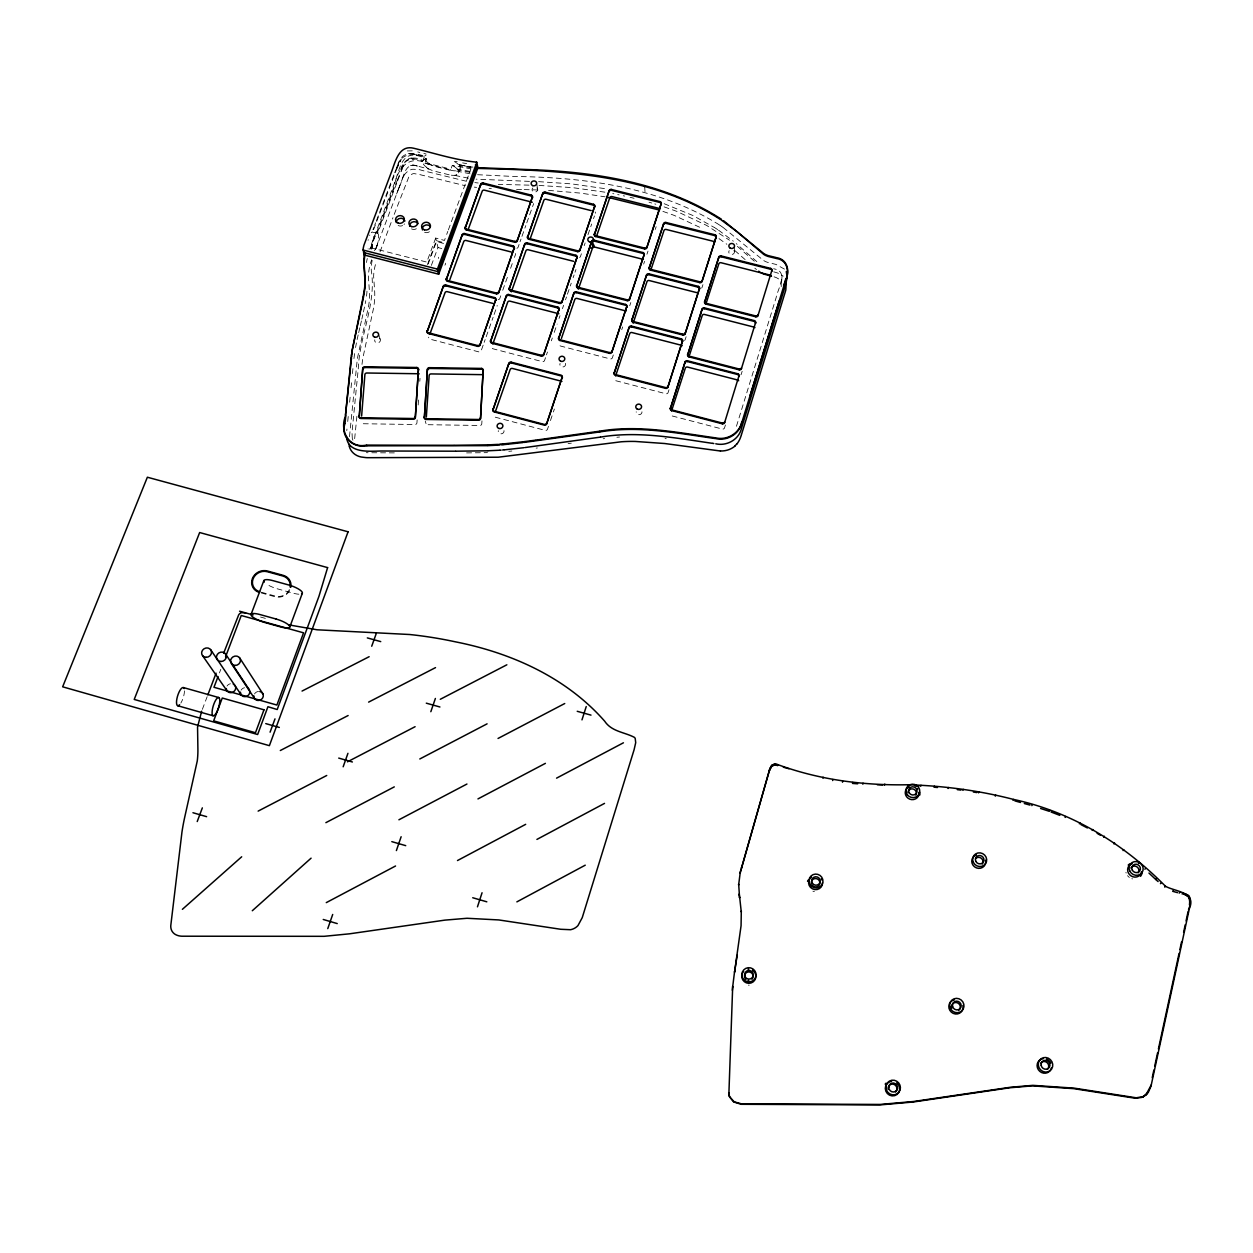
<?xml version="1.0" encoding="UTF-8"?>
<svg xmlns="http://www.w3.org/2000/svg" width="1253" height="1253" viewBox="0 0 1253 1253"><rect width="100%" height="100%" fill="white"/><g stroke="black" fill="none" stroke-linecap="round" stroke-linejoin="round"><path stroke-width="0.75" stroke-dasharray="5 3.75" d="M736.451 426.271L776.171 297.509C777.424 289.553 789.108 271.603 774.323 268.909A31.309 27.989 1.4 0 0 773.649 268.706M734.383 251.743L734.477 247.233M371.781 249.049L372.501 245.353A8.849 2.459 -77 0 1 377.482 233.277A8.849 2.459 -77 0 1 376.855 246.074M481.966 420.867L481.779 423.859A1.817 1.645 -11.5 0 1 479.883 425.472L427.618 424.704A1.817 1.645 -13.6 0 1 425.926 423.028M781.715 280.97L782.013 276.271M417.139 419.896L416.936 422.887A1.817 1.645 -14.1 0 1 415.009 424.516L362.822 423.733A1.817 1.629 -16 0 1 361.146 422.057M418.173 404.985L418.58 399.049M419.802 381.288L420.006 378.343M347.723 421.494L348.318 415.51M350.12 397.232L349.305 405.518M352.438 373.551L353.142 366.456M356.901 416.262L354.568 439.568A35.82 32.421 -15.4 0 0 354.536 440.132M351.044 387.757L351.607 382.071M353.957 358.546L354.709 352.61M346.768 430.656L346.956 429.059M349.493 436.733L357.074 361.256A172.789 156.061 -8.7 0 1 357.763 356.729L368.633 305.983A86.504 75.979 -16.1 0 0 369.478 298.042A84.64 74.366 -16 0 0 369.525 295.113A76.496 67.255 -15.8 0 0 369.431 291.698L368.413 276.976A57.607 50.919 -11.2 0 1 368.852 270.993L369.024 269.802A68.57 60.661 -10.9 0 1 371.327 260.718L371.655 259.794M361.992 364.404L362.415 361.146A167.135 150.955 -8.7 0 1 362.9 357.888L373.519 308.316A112.05 98.251 -16.6 0 0 374.099 304.683L374.349 302.599A85.721 75.337 -15.9 0 0 374.663 291.229L373.645 276.49A52.109 46.063 -11.3 0 1 373.927 272.167L374.067 271.087A61.084 54.02 -11 0 1 376.072 262.582L376.417 261.548M366.518 296.147L366.69 294.627A83.669 73.41 -15.9 0 0 367.051 289.819M355.554 347.504L356.432 342.899M365.782 300.689L365.218 303.602M781.214 286.624L781.183 281.862A6.657 5.936 1.7 0 0 779.084 279.184L776.343 277.633A24.152 21.583 1.4 0 0 773.884 276.788M364.498 307.032L363.354 312.373M357.121 339.579L358.139 334.974M362.853 314.675L361.851 319.123M361.428 320.94L360.175 326.328M358.687 332.64L359.987 327.111M371.28 249.018L372.094 246.496M725.424 425.018L724.516 427.899A1.817 1.66 0 0 1 722.276 429.043L671.843 415.871A1.801 1.645 -2.4 0 1 670.621 413.835M742.152 371.327L741.259 374.177A1.801 1.629 0.6 0 1 740.852 374.835M669.008 389.761L668.084 392.612A1.801 1.645 -2.7 0 1 665.844 393.74L615.881 380.74A1.801 1.629 -4.9 0 1 614.69 378.735M686.127 336.728L685.219 339.532A1.786 1.613 -1.9 0 1 684.514 340.409M702.949 284.635L702.056 287.391A1.77 1.582 -1.2 0 1 701.633 288.049M613.312 354.959L612.372 357.778A1.786 1.613 -5 0 1 610.133 358.891L560.639 346.063A1.786 1.613 -7 0 1 559.464 344.074M621.739 329.711L622.678 326.908M630.807 302.568L629.883 305.34A1.77 1.582 -4.1 0 1 629.679 305.748M643.666 264.07L644.59 261.344M648.005 251.101L647.096 253.826A1.754 1.566 -3.2 0 1 646.893 254.218M655.256 229.424L656.149 226.73M397.201 166.038L396.246 168.732M397.201 167.62L397.718 166.101M397.154 167.777L372.658 232.056L377.639 233.324L397.577 180.918M548.469 426.333L547.498 429.215A1.817 1.66 -8.6 0 1 545.227 430.359L495.327 417.202A1.801 1.645 -10.6 0 1 494.168 415.166M550.443 420.569L552.401 414.821M553.387 411.955L554.359 409.073M545.509 357.669L544.538 360.504A1.786 1.613 -7.9 0 1 542.298 361.616L492.977 348.788A1.786 1.598 -9.8 0 1 491.834 346.799M546.48 354.865L547.451 352.046M551.336 340.816L552.307 338.012M554.233 332.421L557.131 324.057M559.042 318.481L560.013 315.709M563.615 305.278L562.66 308.05A1.77 1.582 -6.7 0 1 562.346 308.583M565.526 299.749L566.481 296.977M567.421 294.22L569.332 288.707M570.287 285.966L571.227 283.209M573.122 277.712L574.078 274.971M575.017 272.246L575.957 269.505M581.392 253.795L580.452 256.52A1.754 1.566 -5.7 0 1 579.591 257.46M584.211 245.651L585.135 242.925M587.939 234.812L589.818 229.409M590.743 226.715L591.667 224.021M593.53 218.633L594.455 215.955M401.446 170.815C402.244 159.006 413.584 156.421 422.59 161.386A11.277 5.137 22.5 0 1 422.934 160.588C411.407 154.15 401.43 160.368 400.02 172.992M397.796 165.882C400.459 153.179 414.508 152.662 424.25 157.001A11.261 5.153 22.1 0 1 424.579 156.218C416.153 153.289 403.999 150.626 399.362 160.885M483.157 345.17L481.152 350.793A1.786 1.613 -10.3 0 1 478.912 351.905L429.873 339.124A1.786 1.598 -12 0 1 428.745 337.151M484.159 342.367L485.162 339.579M486.164 336.775L493.118 317.26M494.105 314.487L496.078 308.943M500.777 295.786L499.79 298.543A1.77 1.582 -9 0 1 498.052 299.686M502.735 290.273L508.608 273.796M510.566 268.33L513.479 260.138M514.45 257.413L515.422 254.704A1.754 1.551 -8 0 0 515.312 253.513M519.071 244.492L518.1 247.201A1.754 1.551 -7.8 0 1 516.894 248.266M520.026 241.782L520.997 239.072M521.953 236.378L525.806 225.587M526.761 222.893L528.688 217.521M529.643 214.827L533.465 204.114A1.739 1.535 -7 0 0 533.543 203.55M397.436 179.774L401.915 169.547M431.361 265.417L437.986 247.53L435.699 238.054L444.455 240.435L446.131 235.909M446.694 234.405L447.807 231.398M448.355 229.894L470.924 168.857M435.699 238.054L426.772 262.081L370.168 247.577L395.556 180.166C401.602 161.12 404.437 148.48 426.584 158.943L424.908 163.423L450.61 169.875L452.286 165.38L470.689 168.826M427.43 264.634L436.326 240.654L445.066 243.035M428.197 263.991L436.53 241.516L444.721 243.755M458.504 172.898L460.07 168.716M401.383 170.988L404.077 163.814L402.761 167.041M397.796 164.315L399.08 161.402M370.308 248.971L394.209 186.133C397.655 168.137 408.76 153.915 427.899 163.908M396.59 194.011L398.078 190.049M399.3 186.932C403.278 179.712 404.28 161.339 416.889 165.882M397.389 179.899L377.059 233.324M397.624 180.792L400.255 173.901M399.159 187.308L375.101 250.584L375.853 248.689M202.359 709.355L207.152 696.699M380.051 251.79L392.956 217.693M394.194 214.42L408.776 177.033A10.604 9.225 -10.4 0 1 410.389 175.185L412.19 174.042A5.31 4.62 -10.4 0 1 414.007 173.587L420.272 174.7A65.187 56.197 -9 0 0 422.183 175.201L465.38 185.742M422.59 161.386L424.25 157.001M372.955 229.738L373.848 227.404M374.725 225.086L375.618 222.783M376.495 220.465L394.288 173.76M376.088 248.078L377.67 243.928M219.432 672.924L220.794 669.337M396.105 169.108L394.664 172.789M398.266 189.548L402.197 179.367M402.15 179.101L404.484 174.731M456.28 174.934L455.857 175.075A11.277 5.325 22.2 0 1 449.326 174.809M410.467 165.474L414.743 165.333L429.638 169.312A11.277 5.247 22.4 0 0 434.462 171.16L449.2 174.809M407.272 150.94L413.49 150.83M411.955 157.909L408.744 158.52M568.126 443.609L571.321 443.155M536.19 448.12L537.396 447.963M603.194 438.754L604.619 438.566M508.828 451.331L511.851 451.017M616.883 437.266L619.53 437.015M408.243 153.696L412.315 153.649M466.602 452.897L487.48 452.646M394.319 452.881L367.881 452.725A44.043 39.642 -15.5 0 1 366.283 452.662M529.486 181.372L476.077 179.163M529.032 185.146L498.271 184.363M521.561 189.532L515.014 189.391M524.193 189.579L541.249 190.064M539.025 185.428L572.668 187.652L605.951 192.32M538.618 181.654L571.509 183.878L605.982 188.796M489.077 188.514L491.364 188.623M548.579 190.393L580.765 193.134L605.121 196.831M477.565 174.715L514.106 176.485C583.741 177.237 656.76 186.666 717.249 223.582M478.207 183.001L474.856 182.593M476.579 187.402L474.307 187.12M665.045 438.566L666.236 438.707M472.992 167.135L462.717 165.537M471.269 167.808L459.6 165.741M469.938 171.395L457.22 169.108M469.906 172.272L457.956 170.142A11.261 5.216 20.3 0 1 456.264 174.934M470.032 173.791L456.029 170.956A11.261 5.263 21.1 0 0 458.614 170.142M468.403 178.192L454.494 175.357M466.649 163.61L462.608 162.89M612.733 193.557L613.907 193.792M466.492 181.293L423.624 170.815A56.965 49.118 -9.1 0 1 421.916 170.361L420.1 169.844A29.508 25.718 -10.7 0 0 418.956 169.547L412.801 169.233A10.463 9.1 -10.4 0 0 409.339 170.392L407.679 171.426A14.989 13.047 -10.4 0 0 404.5 174.731M458.676 170.189A11.261 5.231 20.4 0 0 458.864 164.644L470.721 167.135L459.271 164.801M461.965 165.38L460.196 165.004M623.274 195.766L624.62 196.063M617.698 194.575L619.139 194.888M459.882 164.942L458.864 164.707M457.251 161.747L455.419 161.324M412.629 164.926L418.533 166.351L417.014 165.913M630.087 197.301L634.065 198.287M423.843 153.446L426.004 153.978M419.786 152.474L417.703 151.926M428.322 164.018L430.562 164.582A11.261 5.216 22.4 0 0 436.091 166.759L450.829 170.439M773.712 271.854L775.012 272.199A28.459 25.436 1.5 0 1 778.959 273.561L782.765 275.832A11.825 10.541 1.7 0 1 783.203 276.193M437.986 247.53L441.776 248.564M261.438 592.246L275.378 596.099A11.261 10.29 -23.8 0 0 289.756 588.55M261.188 592.92L275.127 596.773A12.013 10.964 -23.8 0 0 290.461 588.722M260.546 617.04L268.048 619.123M654.786 203.926L655.836 204.239M649.023 202.203L651.779 203.033M664.121 206.87L675.163 210.77A81.68 72.799 -3.4 0 1 676.918 211.459L706.692 225.446L729.544 240.231M662.931 211.381L672.203 214.655A74.569 66.44 -3.4 0 1 674.928 215.72L702.369 228.516M664.153 203.706L692.799 215.453L714.649 227.654M717.624 223.817L720.397 225.587M715.009 227.874L717.64 229.581M453.931 166.336L454.557 166.743A11.261 5.2 20.5 0 1 457.94 169.969M720.788 225.853L722.746 227.185M718.533 230.176L733.334 241.171M719.034 238.65L726.834 244.257M723.106 227.451L763.406 260.342A18.936 16.775 1.5 0 0 765.661 261.626L767.619 262.363A24.058 21.301 1.5 0 0 768.308 262.566L775.372 264.273A34.411 30.745 1.4 0 1 776.108 264.477L784.629 269.207M756.843 261.642L736.247 243.599M756.514 269.552L754.823 268.173M734.806 250.537L746.271 260.593M754.306 261.204L736.936 245.964A161.7 145.959 -4.3 0 0 736.044 245.228M352.907 440.179L352.438 439.051M378.766 334.849L380.113 339.062M425.237 421.024L426.02 423.639M352.297 438.581L351.999 432.379L358.28 368.57C359.533 335.334 376.714 303.837 371.264 270.272A56.542 49.916 -11.1 0 1 372.219 260.091M536.926 184.708L537.6 189.407M644.7 186.634L645.06 192.884M366.502 262.503A62.556 55.226 -11.1 0 1 367.27 258.494M369.369 249.143A8.849 2.443 -77.8 0 0 371.859 245.008A8.849 2.475 -77 0 0 373.66 234.891A8.849 2.475 -77 0 0 371.233 232.698M368.241 249.002A8.849 2.443 -77.8 0 1 368.084 248.799M368.084 240.341A8.849 2.475 -77 0 1 368.241 239.636M369.604 235.501A8.849 2.475 -77 0 1 369.823 235M376.824 246.293A8.865 2.428 -77.8 0 1 372.517 246.982M372.407 247.17A8.865 2.537 -77.2 0 1 372.423 246.058M536.801 187.872A2.788 2.428 -6.8 0 1 536.801 191.317A2.788 2.428 -6.8 0 1 532.87 191.427A2.788 2.428 -6.8 0 1 532.87 187.981M438.581 258.447A2.835 2.506 -10.5 0 1 438.566 257.225M445.504 263.146A2.819 2.49 -10.5 0 1 444.878 265.166M379.393 338.279A2.866 2.553 -13.9 0 1 379.972 341.536A2.866 2.553 -13.9 0 1 376.448 342.727A2.866 2.553 -13.9 0 1 374.788 339.829M504.004 430.64A2.898 2.647 -10.7 0 1 501.059 433.82A2.898 2.647 -10.7 0 1 498.318 430.672M641.959 411.798A2.898 2.631 -4 0 1 639.046 414.696A2.898 2.631 -4 0 1 636.211 411.814M733.882 250.553A2.819 2.49 0 0 1 733.506 253.826A2.819 2.49 0 0 1 729.794 253.92A2.819 2.49 0 0 1 729.199 250.678M497.128 305.419A1.77 1.582 -9.2 0 1 497.065 306.171M595.175 211.961A1.739 1.535 -4.9 0 1 595.394 213.261M565.385 363.354A2.866 2.584 -7.1 0 1 562.707 366.972A2.866 2.584 -7.1 0 1 560.075 363.448M452.333 165.333A11.261 4.965 21.5 0 1 454.009 166.304M430.484 164.629A11.261 5.184 22.5 0 1 428.495 163.407M428.463 163.109A11.261 5.012 22.9 0 1 426.161 154.996M426.819 167.479A11.277 4.996 22.8 0 1 424.673 159.319M428.855 168.983A11.277 5.137 22.5 0 1 426.772 167.698M424.955 159.256A11.277 5.137 22.5 0 1 426.678 158.959M424.908 163.423A11.277 5.09 22.3 0 1 430.124 163.955L445.003 167.683A11.277 5.106 22.1 0 1 450.61 169.875M455.591 170.831A11.261 5.2 22.5 0 1 450.782 170.22M454.244 161.48A11.261 4.808 21.8 0 1 458.551 164.707M404.5 223.88A4.417 3.869 -11.4 0 1 404.014 224.522M402.605 225.556A4.417 3.869 -11.4 0 1 398.141 225.462M429.419 231.727A4.417 3.884 -10.6 0 1 423.843 231.883M416.341 228.735A4.417 3.869 -11 0 1 411.141 228.641M241.093 690.152A4.793 4.417 -29.1 0 1 244.554 687.74M254.531 693.943A4.793 4.417 -28.9 0 1 258.557 691.452M227.028 686.033A4.793 4.401 -29.3 0 1 230.427 683.762M298.887 594.204A12.091 3.226 19.9 0 1 293.124 593.17L277.446 588.847A12.091 3.226 20 0 1 266.435 583.976M184.457 690.873A9.523 2.96 -72.8 0 1 180.855 703.09M814.419 891.525A8.176 7.988 24.6 0 1 812.915 891.181M749.216 985.171A8.285 8.207 42.7 0 1 748.433 985.171M1132.571 878.901A8.379 7.8 35.7 0 1 1131.819 878.682M1129.376 877.445A8.379 7.8 35.7 0 1 1127.528 875.659M1126.149 873.075A8.379 7.8 35.7 0 1 1125.946 872.276M397.483 166.774L397.029 168.121L401.132 159.429L397.483 166.774M414.163 159.209L411.047 158.458L415.103 159.46L414.163 159.209M416.544 155.012L412.378 153.947L418.674 155.623L416.544 155.012"/><path stroke-width="1.5" d="M716.199 237.6A1.77 1.566 -0.7 0 0 714.993 235.658L714.993 234.797L665.876 222.47A1.754 1.551 -2.5 0 0 663.698 223.535L649.179 268.142A1.77 1.582 -3.1 0 0 650.37 270.084L699.8 282.63A1.786 1.582 -1.2 0 0 701.993 281.533L716.199 236.723A1.77 1.566 -0.7 0 0 714.993 234.797M771.879 270.35L757.955 315.678A1.786 1.613 1.1 0 1 755.747 316.79L705.862 304.072A1.786 1.598 -0.9 0 1 704.64 302.098L718.877 256.99A1.77 1.582 -0.4 0 1 721.07 255.91L770.626 268.393A1.786 1.582 1.5 0 1 771.879 270.35L771.832 271.196A1.77 1.582 1.5 0 0 770.595 269.238L770.626 268.393M728.901 1093.305L732.692 986.377L732.347 990.277M718.862 257.852A1.77 1.582 -0.4 0 1 721.055 256.755L721.07 255.91M722.339 423.812L722.339 423.06A1.817 1.66 0 0 0 724.594 421.916L724.594 422.668A1.817 1.66 0 0 1 722.339 423.812L671.639 410.577A1.817 1.66 -2.4 0 1 670.402 408.541L685.125 361.882A1.801 1.629 -1.7 0 1 687.364 360.754L737.735 373.754A1.817 1.645 0.6 0 1 738.988 375.79L738.972 376.573A1.801 1.645 0.6 0 0 737.719 374.537L737.735 373.754M739.192 369.823L739.207 369.024A1.801 1.629 0.6 0 0 741.447 367.896L741.416 368.695A1.801 1.629 0.6 0 1 739.192 369.823L688.899 356.854A1.801 1.629 -1.6 0 1 687.678 354.834L702.15 308.974A1.786 1.598 -1 0 1 704.358 307.862L754.337 320.611A1.801 1.613 1 0 1 755.575 322.601L755.543 323.415A1.786 1.613 1.1 0 0 754.306 321.426L754.337 320.611M1143.503 1096.563L1148.406 1092.146L1151.006 1086.147L1189.348 908.644C1196.819 891.854 1174.875 891.65 1165.478 886.263C1123.878 844.021 1072.004 811.928 1013.505 799.414C979.157 790.502 943.807 785.85 908.378 784.754C863.928 785.615 819.713 779.992 777.784 764.612L772.537 764.91L769.42 770.141L740.257 872.354L738.628 885.057L738.675 884.211L739.599 897.947L739.207 894L739.16 894.814M755.747 316.79L755.778 315.96A1.786 1.613 1.1 0 0 757.987 314.848L757.955 315.678M737.171 955.225L734.54 972.25L741.071 925.732L741.306 911.025L741.259 911.824L739.646 897.132M740.257 872.354L740.21 873.2L740.821 870.036M741.478 867.593L741.431 868.454L769.937 768.606M728.917 1093.9L728.917 1092.804L729.324 1096.156L728.948 1093.399M480.525 418.612L483.157 370.074A1.801 1.629 -10.6 0 0 481.45 368.413L429.309 367.677A1.817 1.629 -12.6 0 0 427.398 369.275L424.375 417.782A1.817 1.645 -13.6 0 0 426.067 419.457L478.63 420.241A1.817 1.66 -11.4 0 0 480.525 418.612L483.157 370.074M1146.338 1094.558L1141.671 1097.424L1135.469 1098.27L1073.68 1088.653L1032.315 1085.865L1009.793 1087.776L913.139 1102.014L879.841 1104.927L741.29 1104.3L733.647 1101.982L729.497 1096.704L734.195 1101.826L741.353 1103.815L880.123 1104.441L913.484 1101.512L1010.294 1087.275L1032.864 1085.349L1074.307 1088.152L1136.205 1097.785L1143.049 1096.673M424.375 417.782L427.398 369.275M426.333 417.045L429.152 375.524A1.801 1.613 -12.6 0 1 431.048 373.927L482.859 374.663M415.323 417.641L418.424 369.149A1.817 1.629 -13 0 0 416.732 367.489L364.67 366.753A1.817 1.613 -14.8 0 0 362.743 368.366L359.251 416.81A1.833 1.645 -16 0 0 360.927 418.502L413.396 419.269A1.817 1.645 -14 0 0 415.323 417.641L418.424 369.149M359.251 416.81L362.743 368.366M361.616 416.09L364.889 374.6A1.801 1.613 -14.9 0 1 366.8 373.002L418.549 373.754A1.801 1.613 -13.1 0 1 419.191 373.88M769.091 771.958L769.185 770.955M769.326 771.143L769.42 770.141M769.577 770.36L769.671 769.358M345.421 415.871L351.482 358.154M345.703 416.623L345.029 423.326M770.235 767.885L770.141 768.888L771.315 766.022M770.47 768.214L770.564 767.212M770.814 767.603L771.112 766.303M771.441 766.773L771.535 765.771M771.676 766.538L771.77 765.52M771.911 766.319L772.005 765.301M772.271 765.097L772.177 766.116L772.537 764.91M345.515 414.868L351.044 359.094M345.828 415.416C339.03 429.904 348.475 449.06 366.502 445.097M772.725 765.755L772.835 764.753M773.038 765.614L773.132 764.596M351.059 358.906L351.686 356.228M773.352 765.489L773.461 764.471M773.696 765.395L773.79 764.377M774.056 765.317L774.15 764.299M351.185 357.638L351.983 353.44M774.432 765.254L774.526 764.236M774.824 765.223L774.934 764.22M775.247 765.223L775.356 764.205M775.685 765.238L775.795 764.236M776.155 765.301L776.249 764.283M351.373 355.711L351.498 354.599M776.641 765.379L776.75 764.361M777.142 765.489L777.252 764.471M777.674 765.614L777.784 764.612M351.529 354.333L352.03 353.017M351.764 352.218L363.041 297.306M351.717 352.641L363.276 298.292M732.645 987.066L734.571 971.561M344.998 423.592C340.033 437.501 353.769 448.386 366.769 445.833M363.104 296.992L364.592 287.986A84.17 73.77 -15.9 0 0 364.999 281.298L363.903 264.305A61.225 53.973 -11.1 0 1 364.2 257.21L363.151 248.736A67.035 59.079 -10.9 0 1 363.95 245.165L390.92 173.415C395.102 163.109 398.297 144.44 413.662 148.246C434.478 153.226 455.027 160.008 476.406 162.154M822.955 778.207L823.127 777.205M832.65 780.541L832.838 779.538M363.339 297.979L364.858 288.817A84.108 73.723 -15.9 0 0 365.265 282.144L364.686 272.355M364.999 252.558L364.529 255.079L438.691 274.203L477.941 167.683L476.516 162.17M842.486 782.232L842.705 781.245M1152.227 1077.705L1153.872 1070.046M1154.702 1066.225L1157.584 1052.849M1158.414 1049.012L1179.057 953.423M1179.872 949.602L1181.532 941.943M1183.599 932.389L1185.244 924.745M1186.074 920.908L1188.126 911.354M852.76 782.436L852.526 783.423L857.678 783.814M1146.056 1094.621L1151.319 1084.832M862.831 784.206L863.082 783.219M884.524 785.051L884.806 784.065M785.678 279.278L785.192 280.891M785.631 280.124C790.079 271.431 787.62 259.152 776.5 257.664A34.614 30.902 1.4 0 0 775.764 257.445L768.637 255.737A24.214 21.411 1.5 0 1 767.964 255.534L765.99 254.782A19.046 16.853 1.5 0 1 763.719 253.498L723.561 220.716M784.817 287.376L787.244 277.571L786.289 271.588M785.145 281.737C789.547 272.888 788.278 260.123 776.437 258.51A34.598 30.871 1.4 0 0 775.717 258.306L768.606 256.583A24.183 21.395 1.5 0 1 767.917 256.379L765.943 255.643A19.03 16.853 1.5 0 1 763.672 254.359L736.67 231.382L721.697 220.309M741.792 421.901C739.411 433.397 727.194 440.476 715.933 437.908M783.626 285.997L784.942 281.737M784.989 282.238L741.776 422.653C739.395 434.133 727.179 441.213 715.933 438.644M750.218 395.228L779.288 300.767M784.597 288.096L741.604 427.884C739.223 439.38 727.006 446.397 715.776 443.797M741.431 434.728L785.255 291.965A111.752 99.457 -2.1 0 0 785.835 289.835L786.32 280.844M724.594 422.668L738.988 375.79M741.416 368.695L755.575 322.601M581.972 719.864L586.232 706.567M704.64 302.098L718.877 256.99M670.402 408.541L685.125 361.882M687.678 354.834L702.15 308.974M671.545 410.953L685.297 368.178A1.801 1.629 -1.7 0 1 687.521 367.066L737.578 379.988A1.801 1.629 0.6 0 1 738.659 380.771M689.62 354.74L702.213 315.537A1.786 1.598 -1 0 1 704.405 314.44L754.071 327.111A1.786 1.598 1.1 0 1 754.933 327.613M706.457 302.318L718.83 263.803A1.77 1.566 -0.4 0 1 721.008 262.723L770.282 275.159A1.77 1.582 1.5 0 1 771.253 275.77M667.849 387.224L682.54 340.879A1.801 1.613 -2 0 0 681.319 338.874L631.418 326.062A1.786 1.613 -4 0 0 629.178 327.174L614.158 373.284A1.801 1.629 -4.9 0 0 615.364 375.305L665.594 388.352A1.817 1.645 -2.7 0 0 667.849 387.224L682.54 340.879M685.078 333.909L699.519 288.347A1.786 1.598 -1.3 0 0 698.297 286.373L648.803 273.812A1.77 1.582 -3.2 0 0 646.595 274.893L631.825 320.235A1.786 1.613 -3.9 0 0 633.031 322.225L682.854 335.021A1.801 1.613 -1.9 0 0 685.078 333.909L699.519 288.347M701.993 281.533L716.199 236.723M908.049 785.741L908.378 784.754M477.471 906.827L482.06 892.747M615.63 375.9L629.695 333.643A1.786 1.598 -4 0 1 631.904 332.531L681.507 345.295A1.786 1.613 -2 0 1 682.243 345.671M633.172 323.133L646.987 281.627A1.77 1.582 -3.2 0 1 649.179 280.531L698.391 293.045M651.325 268.581L663.98 230.521A1.754 1.551 -2.5 0 1 666.157 229.456L714.977 241.719M611.824 352.218L626.813 306.421A1.786 1.598 -4.2 0 0 625.623 304.448L576.176 291.792A1.786 1.598 -6.1 0 0 573.952 292.889L558.65 338.467A1.801 1.613 -7 0 0 559.825 340.471L609.584 353.346A1.801 1.629 -5 0 0 611.824 352.218L626.813 306.421M629.445 299.561L644.183 254.516A1.77 1.566 -3.3 0 0 642.993 252.573L593.938 240.169A1.77 1.566 -5.1 0 0 591.729 241.249L576.693 286.076A1.786 1.582 -5.9 0 0 577.868 288.049L627.22 300.657A1.786 1.598 -4.1 0 0 629.445 299.561L644.183 254.516M646.752 247.828L661.239 203.519A1.754 1.551 -2.6 0 0 660.049 201.623L611.386 189.454A1.754 1.535 -4.3 0 0 609.209 190.519L594.408 234.609A1.77 1.566 -5 0 0 595.582 236.535L644.559 248.908A1.77 1.566 -3.2 0 0 646.752 247.828L661.239 203.519M614.158 373.284L629.178 327.174M631.825 320.235L646.595 274.893M649.179 268.142L663.698 223.535M396.387 850.568L401.132 836.738M546.59 424L562.205 377.169A1.801 1.629 -7.3 0 0 561.015 375.148L511.177 362.164A1.801 1.629 -9.3 0 0 508.906 363.276L492.977 409.888A1.817 1.645 -10.6 0 0 494.152 411.924L544.319 425.143A1.817 1.66 -8.6 0 0 546.59 424L562.205 377.169M561.391 338.467L574.782 299.53A1.77 1.582 -6.1 0 1 577.006 298.433L626.14 311.026M578.353 289.161L592.45 248.141A1.754 1.551 -5.1 0 1 594.642 247.06L643.4 259.418M596.882 235.251L609.819 197.645A1.739 1.535 -4.3 0 1 611.997 196.58L660.362 208.703M543.63 354.959L559.073 309.146A1.786 1.598 -6.9 0 0 557.914 307.173L508.655 294.518A1.786 1.582 -8.6 0 0 506.416 295.614L490.659 341.208A1.801 1.613 -9.7 0 0 491.802 343.212L541.374 356.087A1.801 1.629 -7.9 0 0 543.63 354.959L559.073 309.146M561.861 302.286L577.038 257.225A1.77 1.566 -5.8 0 0 575.879 255.283L527.012 242.878A1.77 1.566 -7.5 0 0 524.788 243.959L509.298 288.801A1.786 1.582 -8.4 0 0 510.441 290.759L559.621 303.383A1.786 1.598 -6.7 0 0 561.861 302.286L577.038 257.225M579.747 250.537L594.689 206.212A1.754 1.551 -4.9 0 0 593.53 204.302L545.039 192.132A1.754 1.535 -6.5 0 0 542.847 193.197L527.607 237.303A1.77 1.551 -7.3 0 0 528.75 239.229L577.539 251.618A1.77 1.566 -5.7 0 0 579.747 250.537L594.689 206.212M558.65 338.467L573.952 292.889M576.693 286.076L591.729 241.249M594.408 234.609L609.209 190.519M430.828 711.704L435.386 698.469M920.689 786.304L921.018 785.318M327.769 928.614L332.703 914.455M492.977 409.888L508.906 363.276M495.17 412.3L510.159 369.557A1.801 1.613 -9.3 0 1 512.414 368.445L561.939 381.366M492.836 343.995L507.669 302.224A1.77 1.582 -8.6 0 1 509.893 301.143L558.838 313.736M511.349 291.855L525.915 250.819A1.754 1.551 -7.5 0 1 528.124 249.754L573.655 261.329M530.489 237.929L543.849 200.308A1.739 1.535 -6.5 0 1 546.026 199.258L591.212 210.614M343.165 766.789L347.942 753.319M479.915 345.217L495.765 299.577A1.786 1.598 -9.2 0 0 494.622 297.603L445.629 284.995A1.786 1.582 -10.7 0 0 443.39 286.091L427.242 331.512A1.801 1.598 -12 0 0 428.369 333.502L477.659 346.329A1.801 1.613 -10.3 0 0 479.915 345.217L495.765 299.577M498.663 292.748L514.231 247.843A1.77 1.566 -8 0 0 513.104 245.917L464.503 233.559A1.77 1.551 -9.5 0 0 462.279 234.624L446.397 279.309A1.786 1.582 -10.6 0 0 447.509 281.267L496.423 293.828A1.786 1.582 -9 0 0 498.663 292.748L514.231 247.843M517.082 241.187L532.4 197.019A1.754 1.535 -7 0 0 531.256 195.123L483.031 183.001A1.754 1.535 -8.4 0 0 480.839 184.066L465.208 228.015A1.754 1.551 -9.3 0 0 466.335 229.925L514.858 242.268A1.77 1.551 -7.8 0 0 517.082 241.187L532.4 197.019M490.659 341.208L506.416 295.614M509.298 288.801L524.788 243.959M527.607 237.303L542.847 193.197M371.718 646.235L376.339 633.282M201.67 711.171L197.551 727.006L197.896 748.918A95.855 86.833 -34.9 0 1 197.269 760.963L184.692 817.316A227.153 216.236 -33.8 0 0 181.967 832.039L170.831 925.184A11.418 10.541 -42.4 0 0 170.753 926.312A10.416 9.617 -42.4 0 0 174.23 933.704A11.966 11.058 -42.3 0 0 175.655 934.613A13.517 12.483 -42.2 0 0 177.895 935.537L178.506 935.725A17.479 16.148 -42 0 0 179.821 935.991A18.92 17.479 -41.9 0 0 181.951 936.21L324.088 936.32L349.556 933.814L444.893 920.125L467.009 918.277L498.788 919.937L560.686 929.272L570.475 929.71A14.206 13.908 -32.7 0 0 571.885 929.366A13.047 12.781 -32.9 0 0 577.978 925.575L582.253 917.619L634.096 749.748L635.71 742.669L635.224 738.534A4.542 4.37 -8.4 0 0 634.457 737.39C624.495 732.081 611.652 731.721 604.666 721.18C566.34 677.544 511.396 652.86 455.215 641.787A459.632 434.744 -52.8 0 0 409.762 634.519L317.072 629.789L288.66 624.855M429.779 334.347L445.019 292.748A1.77 1.566 -10.8 0 1 447.243 291.667L492.883 303.414M449.811 279.67L463.767 241.547A1.754 1.551 -9.5 0 1 465.975 240.466L511.271 251.994M468.481 228.688L482.201 191.208A1.739 1.519 -8.4 0 1 484.394 190.158L532.337 202.234M270.084 732.175L274.987 718.877M427.242 331.512L443.39 286.091M446.397 279.309L462.279 234.624M465.208 228.015L480.839 184.066M438.691 274.203L437.438 269.113L476.892 162.201M477.424 164.942L438.064 271.666L363.73 252.573L363.95 251.32A66.895 58.969 -10.9 0 1 364.028 250.882M934.346 786.195L933.986 787.182L937.495 787.51M289.772 627.064L302.349 593.202M197.222 821.545L202.344 807.872M207.841 694.882L216.08 673.19M223.614 653.299L238.712 614.784A6.563 5.999 -26 0 1 239.37 613.986A4.965 4.542 -26 0 1 240.137 613.343A4.339 3.963 -26 0 1 241.688 612.654L245.557 612.874M251.054 614.44L263.85 580.625M218.069 676.526L213.965 687.286L276.897 705.047L303.555 632.828L241.249 615.505L225.571 656.776M948.02 788.482L948.396 787.495M962.868 790.33L963.275 789.359M978.593 792.851L979.032 791.88M995.289 796.156L995.743 795.185M1013.004 800.369L1013.505 799.414M1031.845 805.616L1032.378 804.661M1049.857 810.362L1049.309 811.317L1040.585 808.467M1065.113 817.41L1065.692 816.47M1079.366 823.816L1079.976 822.876M1092.193 830.426L1092.82 829.502M1103.674 837.161L1104.316 836.237M1113.948 843.911L1114.606 843.003M1123.095 850.583L1123.769 849.691M1138.444 863.333L1139.165 862.471M1144.882 869.222L1145.602 868.36M1158.101 881.579L1155.752 879.481L1156.503 878.635M736.827 443.922L735.166 445.692M1160.435 883.678L1161.171 882.832M1164.726 887.093L1165.478 886.263M1173.403 890.444L1172.636 891.275L1177.554 892.669M1179.183 893.123L1179.966 892.308M1182.096 893.937L1182.879 893.107M1183.396 894.297L1184.179 893.483M1185.369 893.859L1184.586 894.689L1186.936 894.532M1185.651 895.112L1186.45 894.297M1186.607 895.597L1187.39 894.783M1187.828 895.049L1187.03 895.879L1188.596 895.691M1187.437 896.177L1188.22 895.362M1188.126 896.866L1188.925 896.052M1189.222 896.443L1188.69 897.696L1189.489 896.882M1188.925 898.166L1189.724 897.352M1189.285 899.247L1190.068 898.432M1189.395 899.858L1190.193 899.043M1189.489 900.531L1190.287 899.717M1189.536 901.252L1190.334 900.437M1189.551 902.035L1190.35 901.22M1189.536 902.88L1190.319 902.066M1189.457 903.789L1190.256 902.99M1189.363 904.776L1190.162 903.961M1189.833 906.154L1188.549 909.443L1189.348 908.644M1146.793 1094.104L1144.6 1095.858M252.292 910.743L311.089 858.164M182.39 909.318L241.688 856.786M1146.479 1094.151L1147.638 1093.164M516.862 901.878L585.245 865.181M536.91 839.416L604.526 803.392M1142.924 1096.876L1144.24 1096.062M457.486 860.545L525.68 824.333M556.567 778.144L623.43 742.794M326.281 902.63L395.556 865.995M477.957 798.913L545.4 763.359M398.908 819.791L466.946 784.033M325.874 822.673L394.288 786.884M498.036 738.456L564.743 703.528M419.802 758.973L487.088 723.842M440.289 699.284L506.854 664.795M347.457 761.824L415.103 726.693M258.134 811.114L326.735 775.482M280.312 750.516L348.13 715.526M368.617 702.119L435.527 667.614M302.051 691.061L369.149 656.697M1142.313 1097.158L1143.66 1096.375M536.033 440.116L599.654 431.189M535.517 440.179L523.989 441.667M599.921 431.157C638.357 424.61 677.168 432.457 715.228 437.814M599.999 431.909C638.419 425.362 677.184 433.193 715.228 438.55M524.146 442.403L599.748 431.94M600.61 437.093C637.887 430.75 675.571 438.002 712.471 443.343M525.164 447.54L600.359 437.125M522.94 441.792L503.111 443.954M523.081 442.544L503.267 444.69M524.114 447.681L506.165 449.639M505.413 449.717L504.411 449.811M502.625 444.001L501.2 444.126M502.798 444.737L501.372 444.862M503.925 449.858L502.516 449.999M500.793 444.157L498.788 444.329M499.916 444.987L498.945 445.066M501.075 450.109L500.104 450.187M499.634 450.219L488.153 450.782M497.817 444.392L487.73 444.909M497.989 445.128L487.903 445.645M487.245 444.925L454.322 445.332M487.417 445.661L367.176 445.833M487.668 450.798L455.92 451.19M453.852 445.332L366.91 445.097M455.466 451.19L381.022 451.002C369.212 451.237 347.614 453.57 346.501 436.624M363.01 369.149A1.817 1.613 -14.9 0 1 364.936 367.536L416.967 368.288A1.801 1.629 -13 0 1 418.643 369.933M427.618 370.074A1.801 1.629 -12.6 0 1 429.528 368.46L481.622 369.196A1.801 1.629 -10.6 0 1 483.329 370.857M358.969 416.059A1.833 1.645 -16 0 0 360.645 417.75L413.161 418.518A1.833 1.645 -14 0 0 415.088 416.889M424.156 417.03A1.817 1.645 -13.5 0 0 425.848 418.706L478.442 419.489A1.817 1.66 -11.4 0 0 480.353 417.86M720.459 451.017L664.685 443.515L635.271 441.448A136.734 127.947 -5.6 0 0 621.19 441.792L498.177 457.22L367.74 457.69A61.366 55.132 -15.2 0 1 366.017 457.627L361.162 457A16.79 15.177 -16.4 0 1 349.227 446.162M877.288 784.77L882.707 784.989M915.27 786.054L918.872 786.226M477.941 167.683L528.829 169.594C595.269 171.739 664.67 182.672 721.509 219.306M476.923 164.895L475.435 164.738M477.456 167.62L475.968 167.463M476.344 168.403C559.261 170.439 648.631 173.274 720.741 219.667M957.292 789.641L961.004 790.11M713.834 443.531L712.816 443.39M973.346 792.021L976.839 792.569M607.862 197.316L657.292 209.533A141.307 126.992 -4.9 0 1 659.485 210.222M771.503 276.177L763.813 274.078A18.591 16.508 1.5 0 1 761.887 273.185L760.947 272.668M609.287 191.411A1.754 1.535 -4.3 0 1 611.464 190.346L660.096 202.5A1.754 1.551 -2.6 0 1 661.271 204.411M542.972 194.09A1.754 1.535 -6.5 0 1 545.165 193.025L593.609 205.194A1.754 1.551 -4.9 0 1 594.768 207.105M663.73 224.412A1.754 1.551 -2.5 0 1 665.923 223.347L714.993 235.658M481.011 184.958A1.754 1.519 -8.4 0 1 483.204 183.909L531.397 196.016A1.754 1.535 -7 0 1 532.525 197.911M721.055 256.755L770.595 269.238M594.329 233.731A1.77 1.566 -5 0 0 595.488 235.658L644.512 248.047A1.77 1.566 -3.2 0 0 646.705 246.966M591.823 242.127A1.77 1.566 -5.1 0 1 594.032 241.046L643.04 253.435A1.77 1.566 -3.3 0 1 644.23 255.377M527.466 236.441A1.77 1.551 -7.3 0 0 528.609 238.368L577.445 250.757A1.77 1.566 -5.7 0 0 579.653 249.676M649.132 267.281A1.77 1.582 -3.1 0 0 650.323 269.238L699.785 281.784A1.786 1.582 -1.2 0 0 701.993 280.688M524.929 244.821A1.77 1.566 -7.5 0 1 527.153 243.74L575.973 256.145A1.77 1.566 -5.8 0 1 577.147 258.087M646.642 275.738A1.77 1.582 -3.2 0 1 648.85 274.658L698.313 287.219A1.786 1.598 -1.3 0 1 699.534 289.177M465.02 227.138A1.77 1.551 -9.3 0 0 466.147 229.064L514.717 241.39A1.77 1.566 -7.8 0 0 516.925 240.31M462.467 235.501A1.77 1.551 -9.5 0 1 464.691 234.421L513.244 246.778A1.77 1.566 -8 0 1 514.388 248.705M704.625 301.268A1.786 1.598 -0.9 0 0 705.846 303.242L755.778 315.96M702.166 309.789A1.786 1.598 -1 0 1 704.374 308.692L754.306 321.426M576.584 285.245A1.786 1.582 -5.9 0 0 577.758 287.203L627.158 299.827A1.786 1.598 -4.1 0 0 629.382 298.731M574.062 293.735A1.786 1.598 -6.1 0 1 576.286 292.638L625.686 305.278A1.786 1.598 -4.2 0 1 626.876 307.251M362.931 249.989L437.438 269.113M509.141 287.955A1.786 1.582 -8.4 0 0 510.284 289.929L559.511 302.553A1.786 1.598 -6.7 0 0 561.736 301.456M631.763 319.421A1.786 1.613 -3.9 0 0 632.969 321.41L682.822 334.206A1.801 1.613 -1.9 0 0 685.062 333.094M506.572 296.444A1.786 1.582 -8.6 0 1 508.812 295.348L558.024 308.003A1.786 1.598 -6.9 0 1 559.198 309.977M629.241 327.973A1.786 1.613 -4 0 1 631.481 326.876L681.334 339.688A1.801 1.613 -2 0 1 682.556 341.677M446.193 278.464A1.786 1.582 -10.6 0 0 447.321 280.421L496.266 292.998A1.786 1.582 -9 0 0 498.49 291.902M443.593 286.921A1.786 1.582 -10.8 0 1 445.833 285.841L494.778 298.433A1.786 1.582 -9.2 0 1 495.922 300.407M687.646 354.035A1.801 1.629 -1.6 0 0 688.884 356.056L739.207 369.024M685.156 362.681A1.801 1.629 -1.7 0 1 687.38 361.553L737.719 374.537M558.54 337.668A1.801 1.613 -7 0 0 559.715 339.673L609.506 352.547A1.801 1.629 -5 0 0 611.746 351.435M490.487 340.409A1.801 1.613 -9.7 0 0 491.646 342.398L541.249 355.288A1.801 1.629 -7.9 0 0 543.504 354.176M614.095 372.501A1.801 1.629 -4.9 0 0 615.301 374.522L665.562 387.569A1.817 1.645 -2.7 0 0 667.818 386.441M427.022 330.714A1.801 1.598 -12 0 0 428.15 332.703L477.471 345.53A1.801 1.613 -10.3 0 0 479.742 344.418M509.063 364.075A1.801 1.629 -9.3 0 1 511.334 362.947L561.14 375.931A1.801 1.629 -7.4 0 1 562.315 377.952M670.371 407.773A1.817 1.66 -2.4 0 0 671.608 409.825L722.339 423.06M492.821 409.12A1.817 1.645 -10.6 0 0 493.98 411.172L544.178 424.391A1.817 1.66 -8.6 0 0 546.465 423.248M367.317 637.902L380.74 641.614M1014.899 800.902L1020.553 802.468M1024.312 803.518L1029.966 805.084M239.589 611.213L253.059 614.957M783.344 767.196L788.998 768.762M577.226 711.297L590.993 715.118M426.302 703.168L439.928 706.99M183.392 687.552L218.852 697.576A9.554 2.804 -73 0 1 216.722 712.221A9.554 2.804 -73 0 1 212.274 710.2A9.554 2.804 -73 0 1 218.852 697.576M265.761 723.607L279.309 727.445M177.581 705.69L213.073 715.776M338.717 758.096L352.391 761.981M391.813 841.64L405.721 845.65M192.946 812.727L206.62 816.674M472.726 897.743L486.822 901.815M323.243 919.467L337.245 923.586M1051.063 811.991L1059.834 815.374M1080.963 824.631L1087.385 827.951M1097.111 833.308L1100.4 835.234M1148.954 873.075L1155.752 879.481M202.579 655.679L227.216 691.108M210.551 649.54L241.359 695.102M231.539 663.808L254.813 698.908M225.383 653.706L248.908 689.213M239.495 657.653L262.864 693.77M364.67 366.753L364.936 367.536M729.356 1095.655L729.497 1096.704M416.732 367.489L416.967 368.288M429.309 367.677L429.528 368.46M428.15 332.703L428.369 333.502M445.629 284.995L445.833 285.841M447.321 280.421L447.509 281.267M481.45 368.413L481.622 369.196M477.471 345.53L477.659 346.329M464.503 233.559L464.691 234.421M466.147 229.064L466.335 229.925M491.646 342.398L491.802 343.212M494.622 297.603L494.778 298.433M496.266 292.998L496.423 293.828M511.177 362.164L511.334 362.947M483.031 183.001L483.204 183.909M508.655 294.518L508.812 295.348M349.477 446.099L349.211 444.361M510.284 289.929L510.441 290.759M513.104 245.917L513.244 246.778M514.717 241.39L514.858 242.268M541.249 355.288L541.374 356.087M527.012 242.878L527.153 243.74M528.609 238.368L528.75 239.229M531.256 195.123L531.397 196.016M559.715 339.673L559.825 340.471M557.914 307.173L558.024 308.003M545.039 192.132L545.165 193.025M559.511 302.553L559.621 303.383M576.176 291.792L576.286 292.638M577.758 287.203L577.868 288.049M575.879 255.283L575.973 256.145M577.445 250.757L577.539 251.618M592.7 241.171L593.327 247.201M592.121 241.61L592.763 247.624M593.938 240.169L594.032 241.046M595.488 235.658L595.582 236.535M609.506 352.547L609.584 353.346M593.53 204.302L593.609 205.194M364.639 271.807L364.169 265.15A62.885 55.461 -11 0 1 365.249 253.419M611.386 189.454L611.464 190.346M625.623 304.448L625.686 305.278M627.158 299.827L627.22 300.657M631.418 326.062L631.481 326.876M632.969 321.41L633.031 322.225M642.993 252.573L643.04 253.435M644.512 248.047L644.559 248.908M644.653 185.726L644.7 186.634M648.803 273.812L648.85 274.658M650.323 269.238L650.37 270.084M660.049 201.623L660.096 202.5M665.876 222.47L665.923 223.347M681.319 338.874L681.334 339.688M682.822 334.206L682.854 335.021M687.364 360.754L687.38 361.553M688.884 356.056L688.899 356.854M698.297 286.373L698.313 287.219M699.785 281.784L699.8 282.63M704.358 307.862L704.374 308.692M705.846 303.242L705.862 304.072M741.337 435.026A42.618 38.953 -1.1 0 1 740.946 436.248L740.727 436.874A28.13 25.733 -0.4 0 1 736.921 443.985M735.292 445.817A20.126 18.435 0 0 1 720.459 450.97M760.023 272.105A48.757 43.119 2 0 1 758.691 271.196M594.047 245.181A2.804 2.49 -5.2 0 1 590.633 247.984M443.828 256.473A2.835 2.506 -10.5 0 1 442.575 259.888M396.261 222.548A4.417 3.869 -11.4 0 1 404.923 220.998M422.418 229.941A4.417 3.884 -10.6 0 1 430.406 226.542M409.637 226.323A4.417 3.869 -11 0 1 417.938 223.645M248.204 688.539A4.793 4.417 -29.1 0 1 246.951 696.198A4.793 4.417 -29.1 0 1 240.435 692.157M259.794 691.531A4.793 4.417 -28.9 0 1 263.208 696.527A4.793 4.417 -28.9 0 1 257.961 700.458A4.793 4.417 -28.9 0 1 253.889 695.948M233.246 684.075A4.793 4.401 -29.3 0 1 235.454 689.322A4.793 4.401 -29.3 0 1 230.239 692.658A4.793 4.401 -29.3 0 1 226.292 688.524M264.305 582.097A12.091 3.226 20 0 1 272.997 580.656L288.832 585.01A12.091 3.226 19.9 0 1 299.843 589.881A12.091 3.226 19.9 0 1 301.534 593.922M179.633 704.734A9.523 2.96 -72.8 0 1 177.425 696.527A9.523 2.96 -72.8 0 1 184.16 688.586M907.939 792.554A4.245 4.057 23 0 1 913.39 789.077A4.245 4.057 23 0 1 915.802 795.122M811.521 883.976A4.292 4.182 24.5 0 1 813.589 878.995A4.292 4.182 24.5 0 1 818.961 880.232A4.292 4.182 24.5 0 1 818.742 885.652M817.723 886.435A4.292 4.182 24.5 0 1 812.116 885.151M748.84 980.566A4.354 4.307 42.3 0 1 748.025 980.472M745.848 979.36A4.354 4.307 42.3 0 1 744.83 977.92M744.501 976.635A4.354 4.307 42.3 0 1 750.187 972.14A4.354 4.307 42.3 0 1 751.972 979.22M888.205 1089.452A4.526 4.37 57.5 0 1 890.805 1084.393A4.526 4.37 57.5 0 1 896.24 1086.288A4.526 4.37 57.5 0 1 895.503 1091.989M1040.679 1063.202A4.558 4.307 49.7 0 1 1047.179 1062.716A4.558 4.307 49.7 0 1 1047.367 1069.326M1130.864 868.016A4.401 4.088 35.7 0 1 1136.863 866.81A4.401 4.088 35.7 0 1 1138.21 872.824M975.523 858.65A4.323 4.119 31.8 0 1 981.381 858.352A4.323 4.119 31.8 0 1 982.242 864.084M951.826 1008.164A4.464 4.276 46 0 1 954.097 1002.854A4.464 4.276 46 0 1 959.688 1004.781A4.464 4.276 46 0 1 958.592 1010.482M919.671 792.382A8.098 7.737 23.1 0 1 919.827 795.013M807.558 881.36A8.176 7.988 24.6 0 1 807.934 880.295M885.182 1084.174A8.63 8.332 57.5 0 1 885.949 1083.203M1142.047 872.777A8.379 7.8 35.7 0 1 1140.496 876.333M1128.217 865.024A8.379 7.8 35.7 0 1 1129.877 863.912M919.013 792.303A6.954 6.641 23 0 1 913.735 799.524A6.954 6.641 23 0 1 905.621 794.935A6.954 6.641 23 0 1 909.255 786.79M917.243 788.591A6.954 6.641 23 0 1 917.697 789.124M822.579 882.77A7.017 6.845 24.5 0 1 812.445 888.847A7.017 6.845 24.5 0 1 811.49 877.1M821.248 878.823A7.017 6.845 24.5 0 1 821.968 880.076M752.52 970.245A7.111 7.048 42.3 0 1 754.588 980.394A7.111 7.048 42.3 0 1 744.329 981.679A7.111 7.048 42.3 0 1 743.64 971.357M748.088 969.195A7.111 7.048 42.3 0 1 748.777 969.164M896.756 1082.796A7.408 7.158 57.5 0 1 897.007 1094.48A7.408 7.158 57.5 0 1 885.855 1091.222A7.408 7.158 57.5 0 1 891.619 1081.292M1051.361 1067.979A7.455 7.064 49.7 0 1 1043.577 1073.148A7.455 7.064 49.7 0 1 1037.092 1065.708A7.455 7.064 49.7 0 1 1043.248 1058.691M1046.568 1059.145A7.455 7.064 49.7 0 1 1050.813 1063.108M1141.624 871.555A7.189 6.704 35.7 0 1 1134.92 877.116A7.189 6.704 35.7 0 1 1127.763 871.18A7.189 6.704 35.7 0 1 1132.132 863.677M985.547 860.2A7.079 6.751 31.8 0 1 980.629 868.188A7.079 6.751 31.8 0 1 972.077 863.317A7.079 6.751 31.8 0 1 976.416 854.985M962.899 1005.501A7.299 7.001 46 0 1 957.621 1013.912A7.299 7.001 46 0 1 949.007 1008.273A7.299 7.001 46 0 1 954.285 999.863M259.449 592.434A12.013 10.948 -24.1 0 1 252.37 578.667A12.013 10.948 -24.1 0 1 267.547 571.039L283.178 575.346A12.013 10.964 -23.8 0 1 290.853 587.124M259.7 591.761A11.261 10.259 -24.1 0 1 253.075 578.855A11.261 10.259 -24.1 0 1 267.296 571.713L282.927 576.02A11.261 10.29 -23.8 0 1 290.132 587.046M327.613 567.609L318.967 596.271L277.211 709.527L267.923 706.723L257.648 734.509L134.228 699.44L199.65 532.541L327.613 567.609M348.068 531.789L269.395 745.66L62.65 686.816L147.368 477.221L348.068 531.789M263.976 709.809L255.471 732.739L213.652 720.851L222.282 698.031L263.976 709.809M276.099 619.029L260.185 614.612A12.154 3.054 19.9 0 0 251.242 615.442A12.154 3.054 19.9 0 0 264.79 622.506L280.547 626.892A12.154 3.07 19.8 0 0 289.6 626.093A12.154 3.07 19.8 0 0 276.099 619.029M589.317 241.751A2.819 2.49 -5.2 0 0 593.452 239.354A2.819 2.49 -5.2 0 0 589.129 237.428A2.819 2.49 -5.2 0 0 589.317 241.751M532.682 185.632A2.788 2.443 -6.8 0 0 536.691 183.142A2.788 2.443 -6.8 0 0 532.353 181.403A2.788 2.443 -6.8 0 0 532.682 185.632M374.71 337.151A2.882 2.553 -13.8 0 0 378.594 334.191A2.882 2.553 -13.8 0 0 373.989 332.765A2.882 2.553 -13.8 0 0 374.71 337.151M498.976 428.479A2.913 2.647 -10.6 0 0 502.86 425.425A2.913 2.647 -10.6 0 0 498.146 423.968A2.913 2.647 -10.6 0 0 498.976 428.479M637.197 409.058A2.913 2.647 -4 0 0 641.583 406.755A2.913 2.647 -4 0 0 637.26 404.468A2.913 2.647 -4 0 0 637.197 409.058M730.06 248.031A2.835 2.506 -0.1 0 0 734.509 246.214A2.835 2.506 -0.1 0 0 730.515 243.693A2.835 2.506 -0.1 0 0 730.06 248.031M560.671 361.24A2.882 2.6 -7.1 0 0 564.79 358.593A2.882 2.6 -7.1 0 0 560.295 356.745A2.882 2.6 -7.1 0 0 560.671 361.24M398.344 223.206A4.432 3.869 -11.4 0 0 404.312 218.742A4.432 3.869 -11.4 0 0 397.201 216.597A4.432 3.869 -11.4 0 0 398.344 223.206M424.438 229.863A4.432 3.884 -10.6 0 0 430.406 225.368A4.432 3.884 -10.6 0 0 423.263 223.222A4.432 3.884 -10.6 0 0 424.438 229.863M411.72 226.621A4.432 3.884 -11 0 0 417.672 222.141A4.432 3.884 -11 0 0 410.561 219.995A4.432 3.884 -11 0 0 411.72 226.621M220.935 661.49A5.043 4.605 -28.2 0 0 225.9 654.489A5.043 4.605 -28.2 0 0 217.364 654.348A5.043 4.605 -28.2 0 0 220.935 661.49M235.063 665.453A5.043 4.62 -28 0 0 240.012 658.451A5.043 4.62 -28 0 0 231.476 658.311A5.043 4.62 -28 0 0 235.063 665.453M206.087 657.324A5.043 4.589 -28.4 0 0 211.068 650.338A5.043 4.589 -28.4 0 0 202.532 650.197A5.043 4.589 -28.4 0 0 206.087 657.324M907.188 794.606A6.985 6.672 22.9 0 0 919.154 793.901A6.985 6.672 22.9 0 0 912.2 784.206A6.985 6.672 22.9 0 0 907.188 794.606M909.396 793.165A4.26 4.072 22.9 0 0 916.695 792.726A4.26 4.072 22.9 0 0 912.45 786.806A4.26 4.072 22.9 0 0 909.396 793.165M810.158 884.79A7.048 6.876 24.3 0 0 822.281 884.085A7.048 6.876 24.3 0 0 815.405 874.093A7.048 6.876 24.3 0 0 810.158 884.79M812.414 883.302A4.307 4.198 24.3 0 0 819.822 882.879A4.307 4.198 24.3 0 0 815.609 876.771A4.307 4.198 24.3 0 0 812.414 883.302M742.136 976.792A7.142 7.079 41.6 0 0 754.149 979.674A7.142 7.079 41.6 0 0 750.547 967.864A7.142 7.079 41.6 0 0 742.136 976.792M744.783 976.009A4.37 4.323 41.6 0 0 752.113 977.763A4.37 4.323 41.6 0 0 749.92 970.558A4.37 4.323 41.6 0 0 744.783 976.009M885.918 1087.353A7.44 7.173 57.3 0 0 896.866 1093.963A7.44 7.173 57.3 0 0 896.725 1081.214A7.44 7.173 57.3 0 0 885.918 1087.353M888.737 1087.4A4.542 4.385 57.3 0 0 895.425 1091.441A4.542 4.385 57.3 0 0 895.347 1083.657A4.542 4.385 57.3 0 0 888.737 1087.4M1038.33 1065.395A7.487 7.079 49.6 0 0 1049.967 1070.798A7.487 7.079 49.6 0 0 1048.244 1058.159A7.487 7.079 49.6 0 0 1038.33 1065.395M1041.118 1065.144A4.573 4.323 49.6 0 0 1048.228 1068.464A4.573 4.323 49.6 0 0 1047.179 1060.743A4.573 4.323 49.6 0 0 1041.118 1065.144M1129.783 871.054A7.22 6.719 35.6 0 0 1141.984 872.652A7.22 6.719 35.6 0 0 1136.596 861.61A7.22 6.719 35.6 0 0 1129.783 871.054M1132.258 870.036A4.417 4.104 35.6 0 0 1139.697 871.007A4.417 4.104 35.6 0 0 1136.408 864.257A4.417 4.104 35.6 0 0 1132.258 870.036M973.315 862.299A7.111 6.766 31.7 0 0 985.406 863.897A7.111 6.766 31.7 0 0 980.316 852.886A7.111 6.766 31.7 0 0 973.315 862.299M975.789 861.281A4.339 4.135 31.7 0 0 983.182 862.252A4.339 4.135 31.7 0 0 980.065 855.533A4.339 4.135 31.7 0 0 975.789 861.281M949.837 1006.864A7.33 7.032 45.9 0 0 961.709 1010.983A7.33 7.032 45.9 0 0 958.921 998.751A7.33 7.032 45.9 0 0 949.837 1006.864M952.546 1006.331A4.479 4.292 45.9 0 0 959.814 1008.853A4.479 4.292 45.9 0 0 958.106 1001.382A4.479 4.292 45.9 0 0 952.546 1006.331"/></g></svg>
